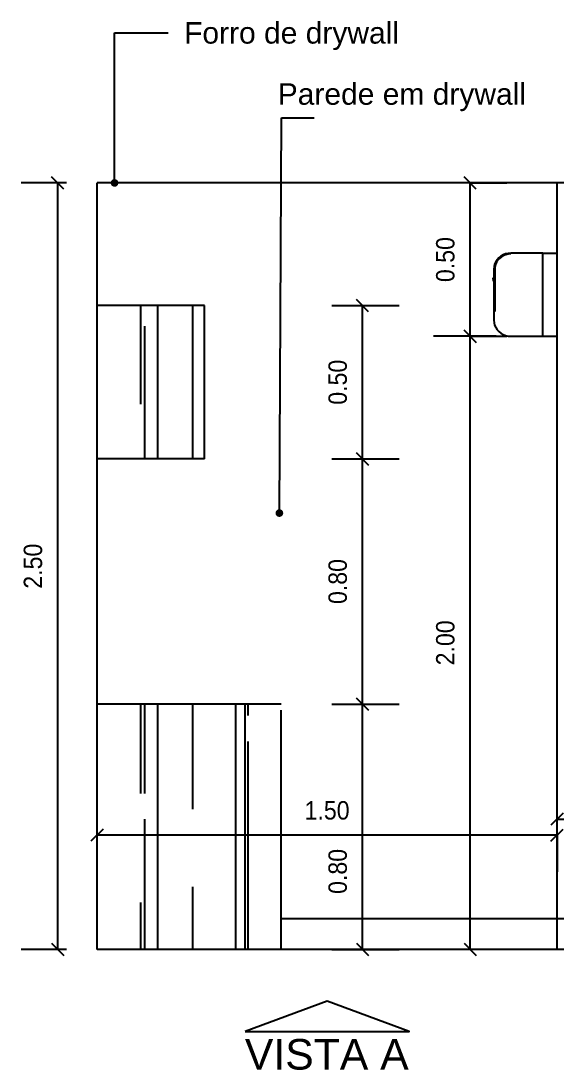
# Model space of a CAD drawing. Header units: millimetres. Extents: x 7034 to 7235, y -465 to -378.
# Drawn here: x 7094.028 to 7095.776, y -408.754 to -405.333 of the extents above; entities that cross this region are included whole.
import ezdxf

# ---------------------------------------------------------------- set-up
doc = ezdxf.new("R2010")
doc.units = ezdxf.units.MM
doc.header["$LTSCALE"] = 0.005
doc.linetypes.add('CONTINUO', pattern=[0])
doc.layers.get('0').update_dxf_attribs({"linetype": 'CONTINUO'})
doc.layers.get('DEFPOINTS').update_dxf_attribs({"linetype": 'CONTINUO', "lineweight": 15})
for name, color, linetype in [('- COTAS', 12, 'Continuous'), ('.DETALHES PRETO', 250, 'Continuous'), ('ARQ-TEXTO', 3, 'Continuous'), ('ARQ_ALVENARIA', 6, 'Continuous'), ('ARQ_TXT_AMBIENTE', 3, 'Continuous'), ('DETALHES', 4, 'Continuous'), ('LL_DETALHES PRETO', 250, 'Continuous'), ('NN_COTA', 1, 'Continuous'), ('NN_GESSO', 5, 'Continuous')]:
    doc.layers.add(name, color=color, linetype=linetype)
doc.layers.add('0-LAYOUT', color=250, linetype='Continuous', lineweight=25)
doc.styles.add('50', font='ARIALN.TTF', dxfattribs={"height": 0.1})
doc.styles.add('ARQ', font='arial.ttf', dxfattribs={"width": 0.9})
doc.styles.add('R80-20', font='simplex.shx', dxfattribs={"height": 0.04})
doc.styles.get("Standard").update_dxf_attribs({"font": 'arial.ttf'})
doc.dimstyles.new('1-40', dxfattribs={"dimtxt": 0.06, "dimasz": 0.04, "dimexe": 0.1195, "dimexo": 0.1, "dimgap": 0.05, "dimtad": 1, "dimzin": 0, "dimdsep": 46, "dimtxsty": 'ARQ', "dimblk": 'OBLIQUE', "dimcen": 0.09, "dimclrd": 1, "dimclre": 1, "dimclrt": 7, "dimadec": 0, "dimazin": 0, "dimtm": 1e-09, "dimtfac": 1, "dimtofl": 0, "dimtmove": 0, "dimatfit": 3, "dimfxl": 0.1, "dimfxlon": 1, "dimtolj": 1, "dimtzin": 0, "dimlwd": -1, "dimlwe": -1, "dimarcsym": 0})
doc.dimstyles.new('50', dxfattribs={"dimscale": 0, "dimtxt": 0.1, "dimasz": 0.025, "dimexe": 0.05, "dimexo": 0.05, "dimgap": 0.01, "dimtad": 1, "dimdec": 0, "dimlfac": 100, "dimzin": 0, "dimdsep": 46, "dimtxsty": '50', "dimblk": 'DOT', "dimcen": 0.02, "dimclrd": 1, "dimclre": 1, "dimclrt": 7, "dimadec": 0, "dimazin": 0, "dimtfac": 1, "dimtdec": 0, "dimtofl": 0, "dimtmove": 2, "dimatfit": 2, "dimldrblk": 'DOT', "dimfxl": 0.05, "dimtolj": 1, "dimtzin": 0, "dimlwd": -1, "dimarcsym": 0})

# ---------------------------------------------------------------- blocks, each defined once
blk = doc.blocks.new('_DOT')
at = {"color": 0, "linetype": 'ByBlock'}
blk.add_line((-0.5, 0), (-1, 0), dxfattribs=at)
at = {"color": 0, "linetype": 'ByBlock', "const_width": 0.5}
blk.add_lwpolyline([(-0.25, 0, 1), (0.25, 0, 1)], format="xyb", close=True, dxfattribs=at)
blk = doc.blocks.new('DOT')
at = {"layer": 'ARQ-TEXTO', "color": 0, "linetype": 'ByBlock'}
blk.add_line((-0.5, 0), (-1, 0), dxfattribs=at)
at = {"layer": 'ARQ-TEXTO', "color": 0, "linetype": 'ByBlock', "const_width": 0.5}
blk.add_lwpolyline([(-0.25, 0, 1), (0.25, 0, 1)], format="xyb", close=True, dxfattribs=at)
blk = doc.blocks.new('_OBLIQUE')
at = {"color": 0, "linetype": 'ByBlock'}
blk.add_line((-0.5, -0.5), (0.5, 0.5), dxfattribs=at)
blk = doc.blocks.new('*D37')
at = {"layer": 'ARQ_ALVENARIA', "color": 1, "transparency": 16777216}
for p, q in [((7094.1762, -405.8611), (7094.0283, -405.8611)), ((7094.1478, -408.3611), (7094.1478, -405.8611)), ((7094.1762, -408.3611), (7094.0283, -408.3611))]:
    blk.add_line(p, q, dxfattribs=at)
at = {"layer": 'DEFPOINTS', "color": 0, "transparency": 16777216}
for p in [(7094.1478, -405.8611), (7094.2762, -405.8611), (7094.2762, -408.3611)]:
    blk.add_point(p, dxfattribs=at)
at = {"layer": 'ARQ_ALVENARIA', "color": 1, "transparency": 16777216, "xscale": 0.04, "yscale": 0.04, "zscale": 0.04}
for p, rotation in [((7094.1478, -405.8611), 90), ((7094.1478, -408.3611), 270)]:
    blk.add_blockref('_OBLIQUE', p, dxfattribs=dict(at, rotation=rotation))
at = {"layer": 'ARQ_ALVENARIA', "color": 7, "transparency": 16777216, "insert": (7094.0672, -407.1111), "char_height": 0.06, "attachment_point": 5, "rotation": 90, "style": 'ARQ'}
blk.add_mtext('\\A1;2.50', dxfattribs=at)
blk = doc.blocks.new('*D38')
at = {"layer": '- COTAS', "color": 1, "transparency": 16777216}
for p, q in [((7095.0418, -407.5611), (7095.2613, -407.5611)), ((7095.1418, -408.3611), (7095.1418, -407.5611)), ((7095.0418, -408.3611), (7095.2613, -408.3611))]:
    blk.add_line(p, q, dxfattribs=at)
at = {"layer": 'DEFPOINTS', "color": 0, "transparency": 16777216}
for p in [(7094.8762, -407.5611), (7095.1418, -407.5611), (7094.8762, -408.3611)]:
    blk.add_point(p, dxfattribs=at)
at = {"layer": '- COTAS', "color": 1, "transparency": 16777216, "xscale": 0.04, "yscale": 0.04, "zscale": 0.04}
for p, rotation in [((7095.1418, -407.5611), 90), ((7095.1418, -408.3611), 270)]:
    blk.add_blockref('_OBLIQUE', p, dxfattribs=dict(at, rotation=rotation))
at = {"layer": '- COTAS', "color": 7, "transparency": 16777216, "insert": (7095.0611, -408.1066), "char_height": 0.06, "attachment_point": 5, "rotation": 90, "style": 'ARQ'}
blk.add_mtext('\\A1;0.80', dxfattribs=at)
blk = doc.blocks.new('*D39')
at = {"layer": '- COTAS', "color": 1, "transparency": 16777216}
for p, q in [((7095.0418, -406.7611), (7095.2613, -406.7611)), ((7095.1418, -407.5611), (7095.1418, -406.7611)), ((7095.0418, -407.5611), (7095.2613, -407.5611))]:
    blk.add_line(p, q, dxfattribs=at)
at = {"layer": 'DEFPOINTS', "color": 0, "transparency": 16777216}
for p in [(7094.6262, -406.7611), (7095.1418, -406.7611), (7094.8762, -407.5611)]:
    blk.add_point(p, dxfattribs=at)
at = {"layer": '- COTAS', "color": 1, "transparency": 16777216, "xscale": 0.04, "yscale": 0.04, "zscale": 0.04}
for p, rotation in [((7095.1418, -406.7611), 90), ((7095.1418, -407.5611), 270)]:
    blk.add_blockref('_OBLIQUE', p, dxfattribs=dict(at, rotation=rotation))
at = {"layer": '- COTAS', "color": 7, "transparency": 16777216, "insert": (7095.0611, -407.1611), "char_height": 0.06, "attachment_point": 5, "rotation": 90, "style": 'ARQ'}
blk.add_mtext('\\A1;0.80', dxfattribs=at)
blk = doc.blocks.new('*D40')
at = {"layer": '- COTAS', "color": 1, "transparency": 16777216}
for p, q in [((7095.0418, -406.2611), (7095.2613, -406.2611)), ((7095.1418, -406.7611), (7095.1418, -406.2611)), ((7095.0418, -406.7611), (7095.2613, -406.7611))]:
    blk.add_line(p, q, dxfattribs=at)
at = {"layer": 'DEFPOINTS', "color": 0, "transparency": 16777216}
for p in [(7094.6262, -406.2611), (7095.1418, -406.2611), (7094.6262, -406.7611)]:
    blk.add_point(p, dxfattribs=at)
at = {"layer": '- COTAS', "color": 1, "transparency": 16777216, "xscale": 0.04, "yscale": 0.04, "zscale": 0.04}
for p, rotation in [((7095.1418, -406.2611), 90), ((7095.1418, -406.7611), 270)]:
    blk.add_blockref('_OBLIQUE', p, dxfattribs=dict(at, rotation=rotation))
at = {"layer": '- COTAS', "color": 7, "transparency": 16777216, "insert": (7095.0611, -406.5111), "char_height": 0.06, "attachment_point": 5, "rotation": 90, "style": 'ARQ'}
blk.add_mtext('\\A1;0.50', dxfattribs=at)
blk = doc.blocks.new('*D41')
at = {"layer": '- COTAS', "color": 1, "transparency": 16777216}
for p, q in [((7095.5778, -406.3611), (7095.3733, -406.3611)), ((7095.4928, -408.3611), (7095.4928, -406.3611)), ((7095.5001, -408.3611), (7095.3733, -408.3611))]:
    blk.add_line(p, q, dxfattribs=at)
at = {"layer": 'DEFPOINTS', "color": 0, "transparency": 16777216}
for p in [(7095.4928, -406.3611), (7095.6778, -406.3611), (7095.6001, -408.3611)]:
    blk.add_point(p, dxfattribs=at)
at = {"layer": '- COTAS', "color": 1, "transparency": 16777216, "xscale": 0.04, "yscale": 0.04, "zscale": 0.04}
for p, rotation in [((7095.4928, -406.3611), 90), ((7095.4928, -408.3611), 270)]:
    blk.add_blockref('_OBLIQUE', p, dxfattribs=dict(at, rotation=rotation))
at = {"layer": '- COTAS', "color": 7, "transparency": 16777216, "insert": (7095.4121, -407.3611), "char_height": 0.06, "attachment_point": 5, "rotation": 90, "style": 'ARQ'}
blk.add_mtext('\\A1;2.00', dxfattribs=at)
blk = doc.blocks.new('*D42')
at = {"layer": '- COTAS', "color": 1, "transparency": 16777216}
for p, q in [((7095.4928, -405.8611), (7095.6123, -405.8611)), ((7095.4928, -406.3611), (7095.4928, -405.8611)), ((7095.4928, -406.3611), (7095.6123, -406.3611))]:
    blk.add_line(p, q, dxfattribs=at)
at = {"layer": 'DEFPOINTS', "color": 0, "transparency": 16777216}
for p in [(7095.4928, -405.8611), (7095.4928, -405.8611), (7095.4928, -406.3611)]:
    blk.add_point(p, dxfattribs=at)
at = {"layer": '- COTAS', "color": 1, "transparency": 16777216, "xscale": 0.04, "yscale": 0.04, "zscale": 0.04}
for p, rotation in [((7095.4928, -405.8611), 90), ((7095.4928, -406.3611), 270)]:
    blk.add_blockref('_OBLIQUE', p, dxfattribs=dict(at, rotation=rotation))
at = {"layer": '- COTAS', "color": 7, "transparency": 16777216, "insert": (7095.4121, -406.1111), "char_height": 0.06, "attachment_point": 5, "rotation": 90, "style": 'ARQ'}
blk.add_mtext('\\A1;0.50', dxfattribs=at)
blk = doc.blocks.new('seta')
at = {"layer": 'NN_COTA', "transparency": 33554549}
h = blk.add_hatch(dxfattribs=at)
h.set_pattern_fill('ANGLE', color=256)
h.set_pattern_definition([(0, (-0.006, 0.008), (0, 6.985), [5.08, -1.905]), (90, (-0.006, 0.008), (-6.985, 4e-16), [5.08, -1.905])])
h.paths.add_polyline_path([(17.271, -37.7472), (17.5387, -37.846), (17.8064, -37.7472)])
at = {"layer": 'NN_COTA'}
blk.add_lwpolyline([(17.271, -37.7472), (17.8064, -37.7472), (17.5387, -37.846), (17.271, -37.7472)], dxfattribs=at)
blk = doc.blocks.new('*D130')
at = {"layer": '- COTAS', "color": 1, "transparency": 16777216}
for p, q in [((7095.7762, -408.0362), (7095.7762, -407.8167)), ((7098.1762, -408.0362), (7098.1762, -407.8167)), ((7095.7762, -407.9362), (7098.1762, -407.9362))]:
    blk.add_line(p, q, dxfattribs=at)
at = {"layer": 'DEFPOINTS', "color": 0, "transparency": 16777216}
for p in [(7098.1762, -407.9362), (7095.7762, -408.3611), (7098.1762, -408.3611)]:
    blk.add_point(p, dxfattribs=at)
at = {"layer": '- COTAS', "color": 1, "transparency": 16777216, "xscale": 0.04, "yscale": 0.04, "zscale": 0.04, "rotation": 180}
blk.add_blockref('_OBLIQUE', (7095.7762, -407.9362), dxfattribs=at)
at = {"layer": '- COTAS', "color": 1, "transparency": 16777216, "xscale": 0.04, "yscale": 0.04, "zscale": 0.04}
blk.add_blockref('_OBLIQUE', (7098.1762, -407.9362), dxfattribs=at)
at = {"layer": '- COTAS', "color": 7, "transparency": 16777216, "insert": (7096.9762, -407.8556), "char_height": 0.06, "attachment_point": 5, "style": 'ARQ'}
blk.add_mtext('\\A1;2.40', dxfattribs=at)
blk = doc.blocks.new('*D132')
at = {"layer": '- COTAS', "color": 1, "transparency": 16777216}
for p, q in [((7094.2762, -407.9884), (7094.2762, -407.8689)), ((7095.7762, -407.9884), (7094.2762, -407.9884)), ((7095.7762, -407.9884), (7095.7762, -408.1079))]:
    blk.add_line(p, q, dxfattribs=at)
at = {"layer": 'DEFPOINTS', "color": 0, "transparency": 16777216}
for p in [(7095.7762, -407.9362), (7094.2762, -407.9884), (7094.2762, -407.9884)]:
    blk.add_point(p, dxfattribs=at)
at = {"layer": '- COTAS', "color": 1, "transparency": 16777216, "xscale": 0.04, "yscale": 0.04, "zscale": 0.04, "rotation": 180}
blk.add_blockref('_OBLIQUE', (7094.2762, -407.9884), dxfattribs=at)
at = {"layer": '- COTAS', "color": 1, "transparency": 16777216, "xscale": 0.04, "yscale": 0.04, "zscale": 0.04}
blk.add_blockref('_OBLIQUE', (7095.7762, -407.9884), dxfattribs=at)
at = {"layer": '- COTAS', "color": 7, "transparency": 16777216, "insert": (7095.0262, -407.9078), "char_height": 0.06, "attachment_point": 5, "style": 'ARQ'}
blk.add_mtext('\\A1;1.50', dxfattribs=at)

msp = doc.modelspace()

# ---------------------------------------------------------------- hatches: boundary and pattern name
at = {"layer": '.DETALHES PRETO'}
h = msp.add_hatch(dxfattribs=at)
h.set_pattern_fill('AR-RROOF', color=37, scale=0.01, angle=90)
h.set_pattern_definition([(90, (0, -3.05327), (-0.254, 0.5588), [3.81, -0.508, 1.27, -0.254]), (90, (-0.127, -2.71545), (-0.33782, -0.254), [0.762, -0.08382, 1.524, -0.1905]), (90, (-0.2159, -2.92627), (-0.17018, 1.3208), [2.032, -0.3556, 1.016, -0.254])])
h.paths.add_polyline_path([(7094.8762, -407.5611), (7094.2762, -407.5611), (7094.2762, -408.3611), (7094.8762, -408.3611)])
h.paths.add_polyline_path([(7094.6262, -406.2611), (7094.2762, -406.2611), (7094.2762, -406.7611), (7094.6262, -406.7611)])

# ---------------------------------------------------------------- linework, layer by layer
at = {"layer": '0-LAYOUT', "linetype": 'ByBlock'}
for p, q in [((7094.6262, -406.2611), (7094.2762, -406.2611)), ((7094.6262, -406.7611), (7094.6262, -406.2611)), ((7094.6262, -406.7611), (7094.2762, -406.7611)), ((7094.8762, -407.5611), (7094.2762, -407.5611)), ((7094.8762, -408.3611), (7094.8762, -407.5811))]:
    msp.add_line(p, q, dxfattribs=at)
at = {"layer": 'ARQ_ALVENARIA'}
for p, q in [((7094.2762, -408.3611), (7094.2762, -405.8611)), ((7095.7762, -408.3611), (7095.7762, -405.8611)), ((7095.7762, -408.3611), (7094.2762, -408.3611)), ((7098.1762, -408.3611), (7095.7762, -408.3611))]:
    msp.add_line(p, q, dxfattribs=at)
at = {"layer": 'DETALHES'}
for p, q in [((7095.7762, -405.8611), (7094.2762, -405.8611)), ((7098.1762, -405.8611), (7095.7762, -405.8611))]:
    msp.add_line(p, q, dxfattribs=at)
at = {"layer": 'LL_DETALHES PRETO'}
for p, q in [((7095.5762, -406.1187), (7095.5728, -406.1262)), ((7095.5786, -406.1198), (7095.5755, -406.127)), ((7095.5807, -406.1117), (7095.5762, -406.1187)), ((7095.583, -406.1132), (7095.5786, -406.1198)), ((7095.5864, -406.1055), (7095.5807, -406.1117)), ((7095.5883, -406.1074), (7095.583, -406.1132)), ((7095.593, -406.1002), (7095.5864, -406.1055)), ((7095.5946, -406.1023), (7095.5883, -406.1074)), ((7095.6004, -406.096), (7095.593, -406.1002)), ((7095.6017, -406.0983), (7095.5946, -406.1023)), ((7095.6084, -406.0929), (7095.6004, -406.096)), ((7095.6093, -406.0953), (7095.6017, -406.0983)), ((7095.6169, -406.091), (7095.6084, -406.0929)), ((7095.6173, -406.0935), (7095.6093, -406.0953)), ((7095.6256, -406.0903), (7095.6169, -406.091)), ((7095.6256, -406.0929), (7095.6173, -406.0935)), ((7095.73, -406.0903), (7095.6256, -406.0903)), ((7095.6256, -406.0903), (7095.6256, -406.0929)), ((7095.73, -406.3611), (7095.73, -406.0903)), ((7095.73, -406.0903), (7095.7762, -406.0903)), ((7095.7762, -406.3611), (7095.7762, -406.0903)), ((7095.5708, -406.1341), (7095.5701, -406.1422)), ((7095.5701, -406.1422), (7095.5701, -406.1704)), ((7095.5728, -406.1262), (7095.5708, -406.1341)), ((7095.5735, -406.1345), (7095.5729, -406.1422)), ((7095.5729, -406.1422), (7095.5729, -406.2808)), ((7095.5755, -406.127), (7095.5735, -406.1345)), ((7095.5701, -406.1704), (7095.5678, -406.1704)), ((7095.5678, -406.1745), (7095.5678, -406.1704)), ((7095.5678, -406.1745), (7095.5678, -406.1745)), ((7095.5678, -406.1745), (7095.5678, -406.1811)), ((7095.5678, -406.1811), (7095.5701, -406.1811)), ((7095.5701, -406.1704), (7095.5701, -406.1811)), ((7095.5701, -406.1811), (7095.5701, -406.2808)), ((7095.5701, -406.2808), (7095.5701, -406.3092)), ((7095.5701, -406.2808), (7095.5729, -406.2808)), ((7095.5701, -406.3092), (7095.5708, -406.3173)), ((7095.5708, -406.3173), (7095.5728, -406.3252)), ((7095.5728, -406.3252), (7095.5762, -406.3328)), ((7095.5762, -406.3328), (7095.5807, -406.3397)), ((7095.5807, -406.3397), (7095.5864, -406.3459)), ((7095.5864, -406.3459), (7095.593, -406.3512)), ((7095.593, -406.3512), (7095.6004, -406.3554)), ((7095.6004, -406.3554), (7095.6084, -406.3586)), ((7095.6084, -406.3586), (7095.6169, -406.3605)), ((7095.6169, -406.3605), (7095.6256, -406.3611)), ((7095.6256, -406.3611), (7095.73, -406.3611)), ((7095.73, -406.3611), (7095.7762, -406.3611)), ((7098.1762, -408.2611), (7094.8762, -408.2611))]:
    msp.add_line(p, q, dxfattribs=at)

# ---------------------------------------------------------------- block references
at = {"layer": 'NN_GESSO', "xscale": -1, "rotation": 180}
msp.add_blockref('seta', (7077.4875, -446.3763), dxfattribs=at)

# ---------------------------------------------------------------- texts
at = {"color": 1, "insert": (7094.6862, -408.6532), "char_height": 0.099753, "width": 0.677655, "attachment_point": 1, "style": 'R80-20'}
msp.add_mtext('\\pi0.07186;{\\fArial|b0|i0|c0|p34;VISTA A}', dxfattribs=at)
at = {"layer": 'ARQ_TXT_AMBIENTE', "char_height": 0.07, "attachment_point": 1}
for s, width, gutter_width, heights, insert in [('Forro de drywall', 0.754607, 0, [0.2882], (7094.5598, -405.3367)), ('Parede em drywall', 1.104482, 0.1003, [0.399], (7094.8653, -405.5361))]:
    msp.add_mtext_dynamic_manual_height_columns(s, width=width, gutter_width=gutter_width, heights=heights, dxfattribs=dict(at, insert=insert))

# ---------------------------------------------------------------- dimensions: what is measured, and where the dimension line sits
at = {"layer": '- COTAS'}
for base, p1, p2, picture, middle in [((7095.4928, -405.8611), (7095.4928, -406.3611), (7095.4928, -405.8611), '*D42', (7095.4121, -406.1111)), ((7095.1418, -406.2611), (7094.6262, -406.7611), (7094.6262, -406.2611), '*D40', (7095.0611, -406.5111)), ((7095.4928, -406.3611), (7095.6001, -408.3611), (7095.6778, -406.3611), '*D41', (7095.4121, -407.3611)), ((7095.1418, -406.7611), (7094.8762, -407.5611), (7094.6262, -406.7611), '*D39', (7095.0611, -407.1611))]:
    dim = msp.add_linear_dim(base=base, p1=p1, p2=p2, angle=90, dimstyle='1-40', dxfattribs=at)
    dim.commit()
    dim.dimension.update_dxf_attribs({"geometry": picture, "text_midpoint": middle})
dim = msp.add_linear_dim(base=(7095.1418, -407.5611), p1=(7094.8762, -408.3611), p2=(7094.8762, -407.5611), angle=90, dimstyle='1-40', dxfattribs=at)
dim.commit()
dim.dimension.update_dxf_attribs({"geometry": '*D38', "text_midpoint": (7095.1418, -408.1066), "dimtype": 160})
for base, p1, p2, picture, middle in [((7098.1762, -407.9362), (7095.7762, -408.3611), (7098.1762, -408.3611), '*D130', (7096.9762, -407.8556)), ((7094.2762, -407.9884), (7095.7762, -407.9362), (7094.2762, -407.9884), '*D132', (7095.0262, -407.9078))]:
    dim = msp.add_linear_dim(base=base, p1=p1, p2=p2, dimstyle='1-40', dxfattribs=at)
    dim.commit()
    dim.dimension.update_dxf_attribs({"geometry": picture, "text_midpoint": middle})
at = {"layer": 'ARQ_ALVENARIA'}
dim = msp.add_linear_dim(base=(7094.1478, -405.8611), p1=(7094.2762, -408.3611), p2=(7094.2762, -405.8611), angle=90, dimstyle='1-40', dxfattribs=at)
dim.commit()
dim.dimension.update_dxf_attribs({"geometry": '*D37', "text_midpoint": (7094.0672, -407.1111)})

# ---------------------------------------------------------------- leaders
for points in [[(7094.333, -405.8611), (7094.333, -405.3717), (7094.508, -405.3717)], [(7094.8706, -406.9378), (7094.8776, -405.6486), (7094.9842, -405.6486)]]:
    msp.add_leader(points, dimstyle='50', override={"dimscale": 1, "dimtad": 0, "dimldrblk": 'DOT'}, dxfattribs=at)

doc.saveas('drawing.dxf')
